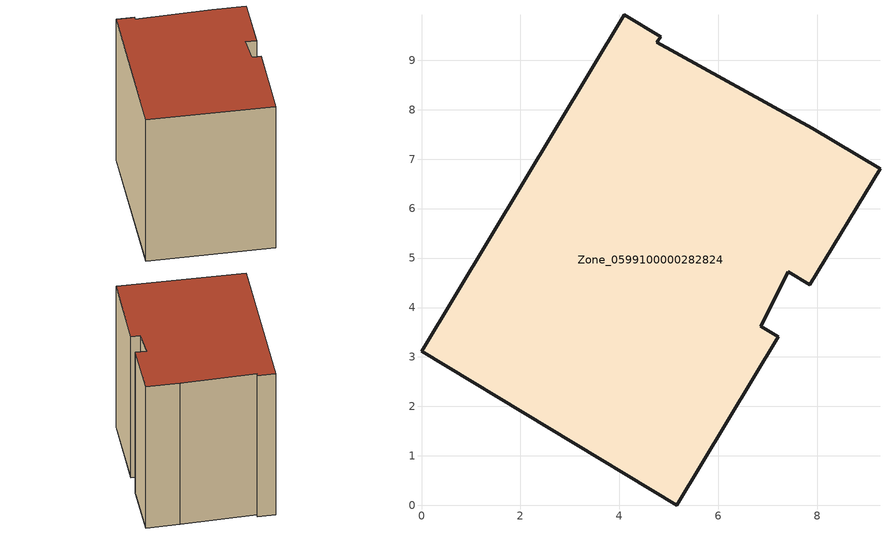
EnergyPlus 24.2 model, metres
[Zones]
Zone_0599100000282824
 floor ground (C_G): 0,3.12 4.1,9.92 4.84,9.47 4.76,9.36 7.9,7.63 9.27,6.8 7.85,4.46 7.41,4.72 6.86,3.62 7.22,3.4 5.16,0 z0
 wall outside (C_F): 6.86,3.62 7.41,4.72 7.85,4.46 9.27,6.8 7.9,7.63 4.76,9.36 4.84,9.47 4.1,9.92 0,3.12 5.16,0 7.22,3.4 6.86,3.62 z0:7.96
 roof outside (C_R): 5.16,0 7.22,3.4 6.86,3.62 7.41,4.72 7.85,4.46 9.27,6.8 7.9,7.63 4.76,9.36 4.84,9.47 4.1,9.92 0,3.12 z7.96
[BUILDING]
Pand.0599100000282824: North Axis=0; Terrain=City; Loads Convergence Tolerance Value=0.04; Temperature Convergence Tolerance Value=0.4; Solar Distribution=FullExterior; Maximum Number of Warmup Days=25; Minimum Number of Warmup Days=1
[Site:Location]
Rotterdam.The.Hague.AP_ZH_NLD Design_Conditions: Latitude=51.96; Longitude=4.45; Time Zone=1; Elevation=-4.5
[SITE:GROUNDTEMPERATURE:BUILDINGSURFACE]
18, 18, 18, 18, 18, 18, 18, 18, 18, 18, 18, 18
[MATERIAL] Thermal Absorptance=0.9; Solar Absorptance=0.7; Visible Absorptance=0.7
Name | Roughness | Thickness | Conductivity | Density | Specific Heat
G.TC.1946-1964 | MediumSmooth | 0.15 | 1 | 540 | 1210
F.TC.1946-1964 | Rough | 0.3 | 0.857143 | 1920 | 840
R.TC.1946-1964 | MediumRough | 0.2 | 0.235294 | 1500 | 1000
[CONSTRUCTION]
C_G: G.TC.1946-1964
C_F: F.TC.1946-1964
C_R: R.TC.1946-1964
[ZONE]
Zone_0599100000282824: Type=1; Multiplier=1; Ceiling Height=Autocalculate; Volume=Autocalculate; Floor Area=autocalculate; Part of Total Floor Area=Yes
[ZONEINFILTRATION:DESIGNFLOWRATE]
Infil_Zone_0599100000282824: Zone or ZoneList or Space or SpaceList=Zone_0599100000282824; Schedule=AlwaysOn; Design Flow Rate Calculation Method=Flow/Area; Flow Rate per Floor Area=0.003; Constant Term Coefficient=1; Temperature Term Coefficient=0; Velocity Term Coefficient=0; Velocity Squared Term Coefficient=0
[HVACTEMPLATE:ZONE:IDEALLOADSAIRSYSTEM]
Zone_0599100000282824: Maximum Heating Supply Air Temperature=50; Minimum Cooling Supply Air Temperature=13; Maximum Heating Supply Air Humidity Ratio=0.0156; Minimum Cooling Supply Air Humidity Ratio=0.0077; Heating Limit=NoLimit; Cooling Limit=NoLimit; Dehumidification Control Type=ConstantSensibleHeatRatio; Cooling Sensible Heat Ratio=0.7; Dehumidification Setpoint=60; Humidification Control Type=None; Humidification Setpoint=30; Outdoor Air Method=None; Outdoor Air Flow Rate per Person=0.00944; Outdoor Air Flow Rate per Zone Floor Area=0; Outdoor Air Flow Rate per Zone=0; Demand Controlled Ventilation Type=None; Outdoor Air Economizer Type=NoEconomizer; Heat Recovery Type=None; Sensible Heat Recovery Effectiveness=0.7; Latent Heat Recovery Effectiveness=0.65
[ZONECONTROL:THERMOSTAT]
ThermostatControl_Zone_0599100000282824: Zone or ZoneList=Zone_0599100000282824; Control Type Schedule=DualSetpointControlType; Control 1=Thermostat_Zone_0599100000282824; Temperature Difference Between Cutout And Setpoint=0
[THERMOSTATSETPOINT:DUALSETPOINT]
Thermostat_Zone_0599100000282824: Heating Setpoint Temperature Schedule=HeatingSetpoint_Zone_0599100000282824; Cooling Setpoint Temperature Schedule=CoolingSetpoint_Zone_0599100000282824
[SCHEDULE:COMPACT]
HeatingSetpoint_Zone_0599100000282824: Through: 12/31, For: AllDays, Until: 24:00, 21
CoolingSetpoint_Zone_0599100000282824: Through: 12/31, For: AllDays, Until: 24:00, 24
DualSetpointControlType: Through: 12/31, For: AllDays, Until: 24:00, 4
AlwaysOn: Through: 12/31, For: AllDays, Until: 24:00, 1
